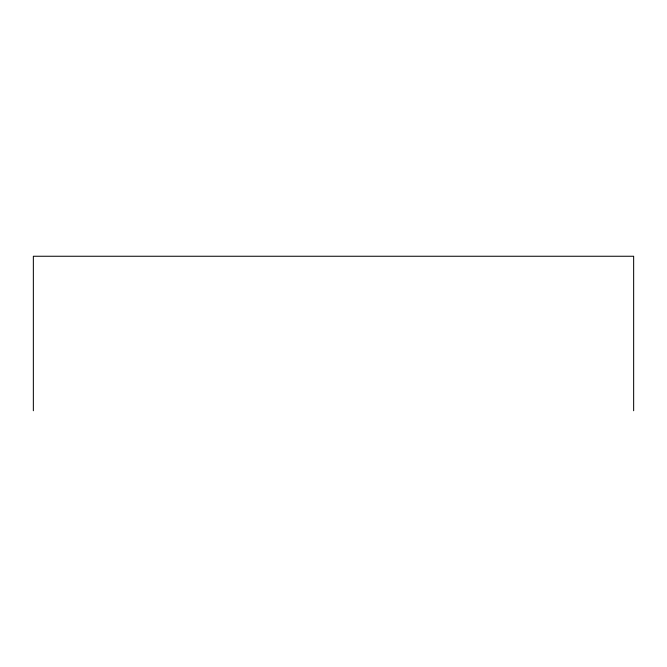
<?xml version="1.0" encoding="UTF-8"?>
<svg xmlns="http://www.w3.org/2000/svg" width="667" height="667" viewBox="0 0 667 667"><rect width="100%" height="100%" fill="white"/><g stroke="black" fill="none" stroke-linecap="round" stroke-linejoin="round"><path stroke-width="1" d="M633.65 410.747L633.65 256.253L33.35 256.253L33.35 410.747"/></g></svg>
